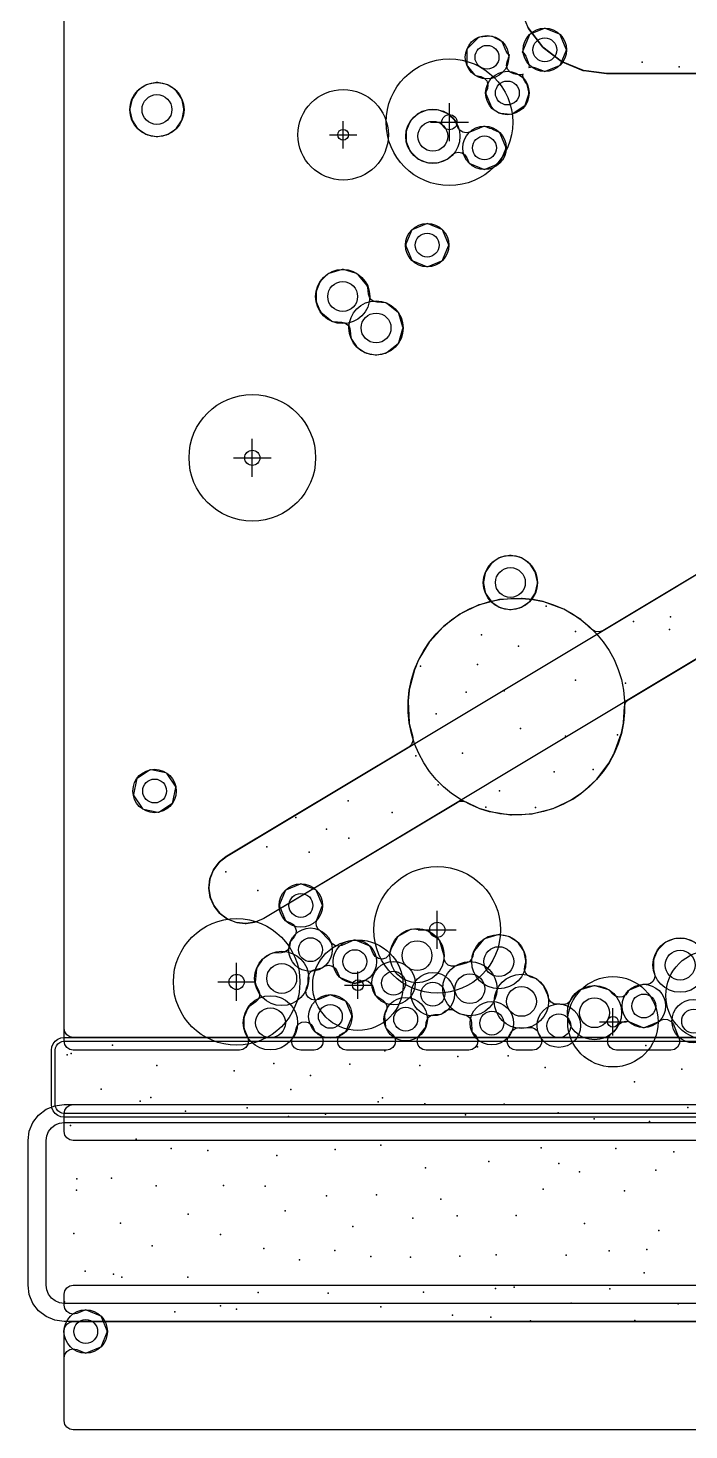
# Model space of a CAD drawing. Header units: metres. Extents: x -2 to 202, y -2 to 140.
# Drawn here: x -2 to 34.5, y 0 to 77.5 of the extents above; entities that cross this region are included whole.
import ezdxf

# ---------------------------------------------------------------- set-up
doc = ezdxf.new("R2010")
doc.units = ezdxf.units.M
for name, color, linetype in [('AI_GREENING_ALLOWED_ZONE', 4, 'Continuous'), ('AI_GREENING_EXCLUSIONS', 1, 'Continuous'), ('AI_GREENING_LAWN', 82, 'Continuous'), ('AI_GREENING_REJECTED', 6, 'Continuous'), ('AI_GREENING_SHRUBS', 92, 'Continuous'), ('AI_GREENING_TREES', 3, 'Continuous')]:
    doc.layers.add(name, color=color, linetype=linetype)

# ---------------------------------------------------------------- blocks, each defined once
blk = doc.blocks.new('AI_TREE')
for p, q in [((0, -0.3), (0, 0.3)), ((-0.3, 0), (0.3, 0))]:
    blk.add_line(p, q)
for radius in [1, 0.12]:
    blk.add_circle((0, 0), radius)
blk = doc.blocks.new('AI_SHRUB')
for radius in [1, 0.55]:
    blk.add_circle((0, 0), radius)

msp = doc.modelspace()

# ---------------------------------------------------------------- linework, layer by layer
at = {"layer": 'AI_GREENING_ALLOWED_ZONE'}
for points in [[(147.5, 21.7), (0.5, 21.7), (0.309, 21.738), (0.146, 21.846), (0.038, 22.009), (0, 22.2), (0, 139.5), (0, 139.5), (0.038, 139.691), (0.146, 139.854), (0.309, 139.962), (0.5, 140), (199.5, 140)], [(25.657, 77.53), (25.69, 77.474), (26.445, 76.49), (26.49, 76.445), (27.474, 75.69), (27.53, 75.657), (28.676, 75.183), (28.738, 75.166), (29.984, 75.002), (30.016, 75), (89.984, 75), (90.016, 75.002), (91.262, 75.166), (91.324, 75.183), (92.47, 75.657), (92.526, 75.69), (93.51, 76.445), (93.555, 76.49), (94.31, 77.474), (94.343, 77.53)], [(58.953, 61.704), (29.776, 44.198), (29.575, 44.13), (29.364, 44.151), (29.181, 44.258), (28.605, 44.785), (28.566, 44.814), (27.62, 45.388), (27.576, 45.409), (26.512, 45.798), (26.476, 45.808), (25.918, 45.921), (25.893, 45.925), (25.32, 45.983), (25.282, 45.984), (24.119, 45.925), (24.07, 45.918), (22.967, 45.635), (22.921, 45.619), (21.913, 45.135), (21.872, 45.11), (20.989, 44.45), (20.953, 44.418), (20.214, 43.604), (20.186, 43.566), (19.609, 42.614), (19.592, 42.582), (19.378, 42.074), (19.366, 42.039), (19.081, 40.924), (19.074, 40.887), (19.017, 40.32), (19.016, 40.282), (19.075, 39.119), (19.082, 39.07), (19.275, 38.314), (19.283, 38.102), (19.203, 37.906), (19.048, 37.761), (8.985, 31.723), (8.958, 31.705), (8.588, 31.411), (8.543, 31.364), (8.271, 30.997), (8.239, 30.94), (8.072, 30.516), (8.056, 30.453), (8.004, 29.999), (8.005, 29.934), (8.072, 29.482), (8.09, 29.42), (8.272, 29.001), (8.305, 28.945), (8.589, 28.588), (8.636, 28.543), (9.003, 28.271), (9.06, 28.239), (9.484, 28.072), (9.547, 28.056), (10.001, 28.004), (10.066, 28.005), (10.518, 28.072), (10.58, 28.09), (11.014, 28.278), (11.043, 28.293), (21.726, 34.703), (21.878, 34.763), (22.041, 34.771), (22.198, 34.726), (22.927, 34.378), (22.96, 34.365), (23.488, 34.201), (23.525, 34.193), (24.674, 34.019), (24.724, 34.016), (25.881, 34.075), (25.93, 34.082), (27.033, 34.365), (27.079, 34.381), (28.092, 34.868), (28.124, 34.886), (28.572, 35.188), (28.6, 35.21), (29.418, 35.953), (29.45, 35.989), (30.113, 36.877), (30.133, 36.907), (30.392, 37.385), (30.407, 37.418), (30.798, 38.488), (30.798, 38.488), (30.808, 38.524), (30.92, 39.076), (30.925, 39.113), (30.971, 39.993), (31.042, 40.224), (31.213, 40.395), (60.658, 58.062)]]:
    msp.add_lwpolyline(points, dxfattribs=at)
msp.add_lwpolyline([(200, 0.5), (199.962, 0.309), (199.854, 0.146), (199.691, 0.038), (199.5, 0), (0.5, 0), (0.309, 0.038), (0.146, 0.146), (0.038, 0.309), (0, 0.5), (0, 5.5), (0.038, 5.691), (0.146, 5.854), (0.309, 5.962), (0.5, 6), (199.5, 6), (199.691, 5.962), (199.854, 5.854), (199.962, 5.691), (200, 5.5), (200, 0.5)], close=True, dxfattribs=at)
at = {"layer": 'AI_GREENING_EXCLUSIONS'}
for points in [[(94.83, 78.706), (94.33, 77.5), (93.536, 76.464), (92.5, 75.67), (91.294, 75.17), (90, 75), (30, 75), (28.706, 75.17), (27.5, 75.67), (26.464, 76.464), (25.67, 77.5), (25.17, 78.706)], [(110.392, 68.039), (60.732, 58.107), (11.029, 28.285), (10.55, 28.077), (10.034, 28), (9.515, 28.06), (9.029, 28.251), (8.61, 28.562), (8.285, 28.971), (8.077, 29.45), (8, 29.966), (8.06, 30.485), (8.251, 30.971), (8.562, 31.39), (8.971, 31.715), (58.971, 61.715), (58.971, 61.715), (59.608, 61.961), (109.608, 71.961)], [(200, 17.3), (0, 17.3), (-0.181, 17.324), (-0.35, 17.394), (-0.495, 17.505), (-0.606, 17.65), (-0.676, 17.819), (-0.7, 18), (-0.7, 18), (-0.7, 21), (-0.676, 21.181), (-0.606, 21.35), (-0.495, 21.495), (-0.35, 21.606), (-0.181, 21.676), (0, 21.7), (200, 21.7)], [(200, 17.5), (0, 17.5), (-0.129, 17.517), (-0.25, 17.567), (-0.354, 17.646), (-0.433, 17.75), (-0.483, 17.871), (-0.5, 18), (-0.5, 18), (-0.5, 21), (-0.483, 21.129), (-0.433, 21.25), (-0.354, 21.354), (-0.25, 21.433), (-0.129, 21.483), (0, 21.5), (200, 21.5)], [(200, 6), (0, 6), (-0.518, 6.068), (-1, 6.268), (-1.414, 6.586), (-1.732, 7), (-1.932, 7.482), (-2, 8), (-2, 8), (-2, 16), (-1.932, 16.518), (-1.732, 17), (-1.414, 17.414), (-1, 17.732), (-0.518, 17.932), (0, 18), (200, 18)], [(200, 7), (0, 7), (-0.259, 7.034), (-0.5, 7.134), (-0.707, 7.293), (-0.866, 7.5), (-0.966, 7.741), (-1, 8), (-1, 8), (-1, 16), (-0.966, 16.259), (-0.866, 16.5), (-0.707, 16.707), (-0.5, 16.866), (-0.259, 16.966), (0, 17), (200, 17)]]:
    msp.add_lwpolyline(points, dxfattribs=at)
msp.add_lwpolyline([(30.924, 39.094), (30.804, 38.506), (30.629, 37.943), (30.401, 37.401), (30.124, 36.892), (29.802, 36.413), (29.435, 35.969), (29.031, 35.565), (28.587, 35.198), (28.108, 34.876), (27.599, 34.599), (27.057, 34.371), (26.494, 34.196), (25.906, 34.076), (25.301, 34.015), (24.699, 34.015), (24.094, 34.076), (23.506, 34.196), (22.943, 34.371), (22.401, 34.599), (21.892, 34.876), (21.413, 35.198), (20.969, 35.565), (20.565, 35.969), (20.198, 36.413), (19.876, 36.892), (19.599, 37.401), (19.371, 37.943), (19.196, 38.506), (19.076, 39.094), (19.015, 39.699), (19.015, 40.301), (19.076, 40.906), (19.196, 41.494), (19.371, 42.057), (19.599, 42.599), (19.876, 43.108), (20.198, 43.587), (20.565, 44.031), (20.969, 44.435), (21.413, 44.802), (21.892, 45.124), (22.401, 45.401), (22.943, 45.629), (23.506, 45.804), (24.094, 45.924), (24.699, 45.985), (25.301, 45.985), (25.906, 45.924), (26.494, 45.804), (27.057, 45.629), (27.599, 45.401), (28.108, 45.124), (28.587, 44.802), (29.031, 44.435), (29.435, 44.031), (29.802, 43.587), (30.124, 43.108), (30.401, 42.599), (30.629, 42.057), (30.804, 41.494), (30.924, 40.906), (30.985, 40.301), (30.985, 39.699), (30.924, 39.094)], close=True, dxfattribs=at)
at = {"layer": 'AI_GREENING_LAWN'}
for points in [[(34.842, 26.972), (34.392, 27.158), (34.297, 27.177), (33.811, 27.177), (33.716, 27.158), (33.266, 26.972), (33.186, 26.918), (32.842, 26.574), (32.788, 26.494), (32.602, 26.044), (32.583, 25.949), (32.583, 25.463), (32.602, 25.368), (32.625, 25.311), (32.663, 25.136), (32.637, 24.959), (32.55, 24.803), (32.413, 24.687), (32.245, 24.627), (32.066, 24.63), (32.044, 24.634), (31.999, 24.625), (31.241, 24.311), (31.203, 24.285), (31.177, 24.247), (31.173, 24.238), (31.058, 24.068), (30.884, 23.96), (30.682, 23.93), (30.484, 23.983), (30.324, 24.112), (30.177, 24.291), (30.151, 24.315), (30.118, 24.33), (29.356, 24.562), (29.32, 24.567), (29.285, 24.562), (28.546, 24.338), (28.443, 24.276), (28.107, 23.94), (28.054, 23.862), (28.035, 23.817), (27.94, 23.671), (27.8, 23.567), (27.633, 23.518), (27.459, 23.528), (27.407, 23.541), (27.25, 23.538), (27.078, 23.565), (26.926, 23.649), (26.812, 23.78), (26.75, 23.942), (26.732, 24.037), (26.546, 24.486), (26.492, 24.566), (26.155, 24.903), (26.056, 24.964), (25.796, 25.047), (25.631, 25.137), (25.511, 25.283), (25.453, 25.462), (25.465, 25.65), (25.516, 25.844), (25.52, 25.955), (25.426, 26.425), (25.389, 26.514), (25.119, 26.919), (25.05, 26.987), (24.646, 27.258), (24.556, 27.295), (24.091, 27.387), (23.972, 27.381), (23.233, 27.157), (23.2, 27.142), (23.174, 27.118), (22.684, 26.521), (22.633, 26.412), (22.592, 26.2), (22.523, 26.027), (22.395, 25.891), (22.227, 25.811), (21.617, 25.653), (21.417, 25.642), (21.229, 25.711), (21.083, 25.849), (21.002, 26.032), (21.001, 26.224), (20.995, 26.268), (20.765, 27.027), (20.749, 27.06), (20.725, 27.086), (20.138, 27.568), (20.007, 27.622), (19.288, 27.693), (19.149, 27.666), (18.479, 27.307), (18.45, 27.286), (18.429, 27.257), (18.066, 26.579), (18.028, 26.42), (17.939, 26.232), (17.781, 26.097), (17.581, 26.037), (17.375, 26.064), (17.198, 26.173), (17.08, 26.344), (16.933, 26.699), (16.907, 26.737), (16.869, 26.763), (16.111, 27.077), (16.066, 27.086), (16.02, 27.077), (15.343, 26.797), (15.177, 26.759), (15.007, 26.78), (14.854, 26.857), (14.736, 26.981), (14.689, 27.052), (14.074, 27.667), (14.077, 27.67), (14.043, 27.697), (13.951, 27.855), (13.922, 28.036), (13.96, 28.215), (14.269, 28.96), (14.278, 29.006), (14.269, 29.051), (13.955, 29.809), (13.929, 29.848), (13.891, 29.873), (13.133, 30.187), (13.088, 30.196), (13.042, 30.187), (12.285, 29.873), (12.246, 29.848), (12.22, 29.809), (11.907, 29.051), (11.898, 29.006), (11.907, 28.96), (12.22, 28.203), (12.246, 28.164), (12.285, 28.139), (12.514, 28.044), (12.669, 27.942), (12.777, 27.791), (12.822, 27.611), (12.798, 27.427), (12.709, 27.264), (12.551, 27.072), (12.498, 26.947), (12.482, 26.821), (12.431, 26.655), (12.326, 26.517), (12.181, 26.422), (12.012, 26.383), (11.52, 26.357), (11.396, 26.316), (11.007, 26.056), (10.938, 25.988), (10.675, 25.593), (10.634, 25.481), (10.562, 24.748), (10.589, 24.611), (10.745, 24.313), (10.798, 24.146), (10.789, 23.97), (10.721, 23.808), (10.601, 23.68), (10.21, 23.389), (10.13, 23.286), (9.951, 22.853), (9.932, 22.758), (9.932, 22.271), (9.951, 22.177), (10.152, 21.691), (10.19, 21.5), (10.152, 21.309), (10.043, 21.146), (9.881, 21.038), (9.69, 21), (0.5, 21), (0.309, 21.038), (0.146, 21.146), (0.038, 21.309), (0, 21.5), (0, 89.442)], [(60.882, 0), (0.5, 0), (0.309, 0.038), (0.146, 0.146), (0.038, 0.309), (0, 0.5), (0, 3.989), (0.038, 4.18), (0.146, 4.342), (0.309, 4.451), (0.5, 4.489), (0.691, 4.451), (1.143, 4.264), (1.188, 4.255), (1.188, 4.255), (1.234, 4.264), (1.991, 4.577), (2.03, 4.603), (2.056, 4.642), (2.369, 5.399), (2.379, 5.445), (2.369, 5.49), (2.056, 6.248), (2.03, 6.286), (1.991, 6.312), (1.234, 6.626), (1.188, 6.635), (1.143, 6.626), (0.691, 6.439), (0.5, 6.401), (0.309, 6.439), (0.146, 6.547), (0.038, 6.71), (0, 6.901), (0, 7.5), (0.038, 7.691), (0.146, 7.854), (0.309, 7.962), (0.5, 8), (199.5, 8)]]:
    msp.add_lwpolyline(points, dxfattribs=at)
for points in [[(25.571, 74.438), (25.478, 74.551), (25.388, 74.717), (25.366, 74.904), (25.385, 74.977), (25.28, 74.939), (25.101, 74.942), (24.852, 74.992), (24.654, 75.079), (24.511, 75.242), (24.45, 75.45), (24.483, 75.663), (24.56, 75.861), (24.562, 75.872), (24.622, 76.03), (24.535, 76.094), (24.436, 76.246), (24.242, 76.715), (24.22, 76.749), (24.188, 76.775), (23.677, 77.048), (23.538, 77.076), (22.961, 77.019), (22.921, 77.008), (22.888, 76.984), (22.303, 76.4), (22.278, 76.361), (22.269, 76.316), (22.269, 75.49), (22.276, 75.449), (22.296, 75.413), (22.683, 74.941), (22.714, 74.915), (22.753, 74.9), (23.027, 74.845), (23.225, 74.758), (23.368, 74.595), (23.428, 74.388), (23.396, 74.174), (23.319, 73.976), (23.311, 73.931), (23.32, 73.887), (23.625, 73.151), (23.715, 73.042), (24.007, 72.846), (24.021, 72.832), (24.092, 72.821), (24.104, 72.817), (24.693, 72.759), (24.734, 72.762), (24.771, 72.778), (25.463, 73.241), (25.493, 73.269), (25.512, 73.306), (25.684, 73.872), (25.689, 73.992), (25.622, 74.33), (25.571, 74.438)], [(27.377, 75.449), (27.416, 75.474), (27.442, 75.513), (27.755, 76.27), (27.764, 76.316), (27.755, 76.361), (27.442, 77.119), (27.416, 77.157), (27.377, 77.183), (26.62, 77.497), (26.574, 77.506), (26.529, 77.497), (25.771, 77.183), (25.733, 77.157), (25.707, 77.119), (25.393, 76.361), (25.389, 76.34), (25.329, 76.19), (25.416, 76.127), (25.516, 75.974), (25.661, 75.624), (25.699, 75.449), (25.681, 75.333), (25.686, 75.336), (25.872, 75.369), (26.056, 75.331), (26.529, 75.135), (26.574, 75.126), (26.62, 75.135), (27.377, 75.449)], [(6.215, 74.034), (6.146, 74.102), (5.742, 74.373), (5.652, 74.41), (5.175, 74.505), (5.078, 74.505), (4.601, 74.41), (4.512, 74.373), (4.107, 74.102), (4.039, 74.034), (3.768, 73.629), (3.731, 73.54), (3.636, 73.063), (3.636, 72.966), (3.731, 72.489), (3.768, 72.399), (4.039, 71.995), (4.107, 71.926), (4.512, 71.656), (4.601, 71.619), (5.078, 71.524), (5.175, 71.524), (5.652, 71.619), (5.742, 71.656), (6.146, 71.926), (6.215, 71.995), (6.485, 72.399), (6.522, 72.489), (6.617, 72.966), (6.617, 73.063), (6.522, 73.54), (6.485, 73.629), (6.215, 74.034)], [(22.43, 70.027), (23.188, 69.714), (23.233, 69.705), (23.279, 69.714), (24.036, 70.027), (24.075, 70.053), (24.101, 70.092), (24.415, 70.849), (24.424, 70.895), (24.415, 70.94), (24.101, 71.698), (24.075, 71.736), (24.036, 71.762), (23.732, 71.888), (23.639, 71.95), (23.538, 71.969), (23.279, 72.076), (23.233, 72.085), (23.188, 72.076), (22.425, 71.76), (22.233, 71.722), (22.042, 71.76), (21.88, 71.868), (21.771, 72.03), (21.649, 72.326), (21.595, 72.406), (21.251, 72.75), (21.171, 72.804), (20.721, 72.99), (20.626, 73.009), (20.139, 73.009), (20.045, 72.99), (19.595, 72.804), (19.515, 72.75), (19.17, 72.406), (19.117, 72.326), (18.93, 71.876), (18.912, 71.781), (18.912, 71.294), (18.93, 71.2), (19.117, 70.75), (19.17, 70.67), (19.515, 70.325), (19.595, 70.272), (20.045, 70.086), (20.139, 70.067), (20.626, 70.067), (20.721, 70.086), (21.171, 70.272), (21.251, 70.325), (21.442, 70.516), (21.604, 70.625), (21.795, 70.663), (21.987, 70.625), (22.149, 70.516), (22.257, 70.354), (22.366, 70.092), (22.392, 70.053), (22.43, 70.027)], [(20.117, 66.702), (20.071, 66.711), (20.026, 66.702), (19.268, 66.388), (19.23, 66.363), (19.204, 66.324), (18.89, 65.567), (18.881, 65.521), (18.89, 65.476), (19.204, 64.718), (19.23, 64.679), (19.268, 64.654), (20.026, 64.34), (20.071, 64.331), (20.117, 64.34), (20.874, 64.654), (20.913, 64.679), (20.939, 64.718), (21.253, 65.476), (21.262, 65.521), (21.253, 65.567), (20.939, 66.324), (20.913, 66.363), (20.874, 66.388), (20.117, 66.702)], [(18.461, 61.794), (17.846, 62.299), (17.814, 62.318), (17.777, 62.326), (17.293, 62.357), (17.122, 62.399), (16.977, 62.496), (16.875, 62.638), (16.827, 62.807), (16.791, 63.176), (16.736, 63.307), (16.278, 63.865), (16.16, 63.944), (15.433, 64.165), (15.398, 64.17), (15.362, 64.165), (14.623, 63.941), (14.521, 63.879), (14.185, 63.544), (14.131, 63.463), (13.945, 63.014), (13.926, 62.919), (13.926, 62.432), (13.945, 62.337), (14.127, 61.899), (14.198, 61.803), (14.793, 61.314), (14.826, 61.295), (14.862, 61.287), (15.347, 61.256), (15.517, 61.214), (15.662, 61.117), (15.765, 60.975), (15.813, 60.806), (15.85, 60.425), (15.891, 60.312), (16.154, 59.918), (16.222, 59.85), (16.627, 59.579), (16.716, 59.542), (17.194, 59.447), (17.29, 59.447), (17.756, 59.54), (17.864, 59.591), (18.461, 60.081), (18.485, 60.107), (18.5, 60.14), (18.731, 60.902), (18.737, 60.938), (18.731, 60.973), (18.5, 61.736), (18.485, 61.768), (18.461, 61.794)], [(25.758, 47.879), (25.689, 47.947), (25.285, 48.218), (25.195, 48.255), (24.718, 48.35), (24.621, 48.35), (24.144, 48.255), (24.055, 48.218), (23.65, 47.947), (23.582, 47.879), (23.311, 47.474), (23.274, 47.385), (23.179, 46.908), (23.179, 46.811), (23.274, 46.334), (23.311, 46.244), (23.582, 45.84), (23.65, 45.771), (24.055, 45.501), (24.144, 45.464), (24.621, 45.369), (24.718, 45.369), (25.195, 45.464), (25.285, 45.501), (25.689, 45.771), (25.758, 45.84), (26.028, 46.244), (26.065, 46.334), (26.16, 46.811), (26.16, 46.908), (26.065, 47.385), (26.028, 47.474), (25.758, 47.879)], [(4.812, 36.5), (4.766, 36.5), (4.723, 36.482), (4.041, 36.027), (4.009, 35.994), (3.991, 35.951), (3.831, 35.147), (3.831, 35.101), (3.849, 35.058), (4.304, 34.376), (4.337, 34.343), (4.38, 34.325), (5.184, 34.165), (5.23, 34.165), (5.273, 34.183), (5.955, 34.639), (5.988, 34.671), (6.006, 34.714), (6.166, 35.519), (6.166, 35.565), (6.148, 35.608), (5.692, 36.29), (5.66, 36.322), (5.617, 36.34), (4.812, 36.5)], [(15.147, 21.691), (15.255, 21.854), (15.417, 21.962), (15.518, 22.004), (15.556, 22.029), (15.582, 22.068), (15.896, 22.825), (15.905, 22.871), (15.896, 22.916), (15.582, 23.674), (15.556, 23.713), (15.518, 23.738), (14.76, 24.052), (14.715, 24.061), (14.669, 24.052), (14.058, 23.799), (13.867, 23.761), (13.676, 23.799), (13.513, 23.907), (13.405, 24.07), (13.367, 24.261), (13.405, 24.452), (13.476, 24.624), (13.495, 24.731), (13.484, 24.955), (13.505, 25.127), (13.585, 25.281), (13.712, 25.399), (13.872, 25.466), (14.242, 25.551), (14.278, 25.566), (14.285, 25.572), (14.448, 25.667), (14.634, 25.695), (14.818, 25.652), (14.973, 25.545), (15.076, 25.387), (15.198, 25.093), (15.224, 25.054), (15.263, 25.029), (16.02, 24.715), (16.066, 24.706), (16.111, 24.715), (16.392, 24.831), (16.595, 24.869), (16.797, 24.821), (16.961, 24.696), (17.061, 24.514), (17.194, 24.078), (17.213, 24.041), (17.243, 24.012), (17.618, 23.769), (17.75, 23.644), (17.829, 23.479), (17.843, 23.296), (17.79, 23.121), (17.736, 23.015), (17.71, 22.879), (17.767, 22.301), (17.778, 22.261), (17.802, 22.227), (18.176, 21.854), (18.284, 21.691), (18.322, 21.5), (18.284, 21.309), (18.176, 21.146), (18.013, 21.038), (17.822, 21), (15.609, 21), (15.417, 21.038), (15.255, 21.146), (15.147, 21.309), (15.109, 21.5), (15.147, 21.691)], [(12.575, 21.467), (12.598, 21.653), (12.687, 21.817), (12.742, 21.884), (12.796, 22.015), (12.807, 22.122), (12.86, 22.302), (12.976, 22.45), (13.139, 22.545), (13.325, 22.573), (13.508, 22.529), (13.663, 22.422), (13.766, 22.264), (13.847, 22.068), (13.873, 22.029), (13.912, 22.004), (14.012, 21.962), (14.174, 21.854), (14.283, 21.691), (14.321, 21.5), (14.283, 21.309), (14.174, 21.146), (14.012, 21.038), (13.821, 21), (13.074, 21), (12.89, 21.035), (12.732, 21.135), (12.622, 21.286), (12.575, 21.467)], [(19.538, 21.653), (19.627, 21.817), (19.965, 22.229), (19.984, 22.26), (19.992, 22.295), (20.015, 22.523), (20.063, 22.693), (20.167, 22.836), (20.315, 22.933), (20.487, 22.973), (20.806, 22.989), (20.842, 22.997), (20.875, 23.015), (21.046, 23.15), (21.236, 23.242), (21.447, 23.248), (21.642, 23.165), (21.81, 23.047), (21.913, 23.006), (22.104, 22.975), (22.268, 22.918), (22.403, 22.809), (22.492, 22.66), (22.525, 22.49), (22.532, 22.088), (22.541, 22.043), (22.567, 22.006), (22.719, 21.854), (22.827, 21.691), (22.865, 21.5), (22.827, 21.309), (22.719, 21.146), (22.557, 21.038), (22.365, 21), (20.014, 21), (19.83, 21.035), (19.672, 21.135), (19.562, 21.286), (19.515, 21.467), (19.538, 21.653)], [(30.182, 21.854), (30.533, 22.204), (30.586, 22.285), (30.594, 22.303), (30.703, 22.465), (30.865, 22.574), (31.056, 22.612), (31.247, 22.574), (31.999, 22.263), (32.044, 22.254), (32.09, 22.263), (32.847, 22.576), (32.94, 22.639), (33.145, 22.717), (33.363, 22.701), (33.554, 22.593), (33.68, 22.414), (33.933, 21.804), (33.95, 21.778), (34.028, 21.578), (34.016, 21.364), (33.915, 21.175), (33.744, 21.046), (33.535, 21), (30.536, 21), (30.344, 21.038), (30.182, 21.146), (30.074, 21.309), (30.036, 21.5), (30.074, 21.691), (30.182, 21.854)], [(24.593, 21.796), (24.663, 21.89), (24.684, 21.942), (24.8, 22.114), (24.976, 22.224), (25.181, 22.253), (25.511, 22.231), (25.677, 22.26), (25.849, 22.261), (26.011, 22.203), (26.144, 22.093), (26.232, 21.944), (26.268, 21.849), (26.315, 21.778), (26.394, 21.578), (26.381, 21.364), (26.28, 21.175), (26.109, 21.046), (25.9, 21), (24.996, 21), (24.817, 21.033), (24.661, 21.129), (24.55, 21.274), (24.499, 21.45), (24.514, 21.632), (24.593, 21.796)], [(0.146, 17.854), (0.309, 17.962), (0.5, 18), (199.5, 18), (199.691, 17.962), (199.854, 17.854), (199.962, 17.691), (200, 17.5), (200, 16.5), (199.962, 16.309), (199.854, 16.146), (199.691, 16.038), (199.5, 16), (0.5, 16), (0.309, 16.038), (0.146, 16.146), (0.038, 16.309), (0, 16.5), (0, 17.5), (0.038, 17.691), (0.146, 17.854)]]:
    msp.add_lwpolyline(points, close=True, dxfattribs=at)
at = {"layer": 'AI_GREENING_REJECTED'}
for p in [(31.95, 75.64), (34, 75.37), (34, 75.37), (26.65, 45.55), (33.53, 44.97), (33.53, 44.97), (31.47, 44.71), (33.47, 44.27), (23.07, 43.97), (28.27, 44.16), (25.12, 43.34), (19.7, 42.24), (22.86, 42.32), (22.86, 42.32), (28.27, 41.46), (31.03, 41.3), (22.22, 40.8), (24.33, 40.88), (20.56, 39.6), (25.23, 38.79), (27.71, 38.36), (30.6, 38.44), (30.6, 38.44), (19.44, 37.27), (22.03, 37.42), (29.24, 36.53), (20.67, 35.68), (27.09, 36.4), (24.07, 35.34), (15.7, 34.79), (18.13, 34.14), (23.32, 34.43), (23.32, 34.43), (26.05, 34.42), (12.81, 33.86), (14.51, 33.23), (14.51, 33.23), (15.74, 32.73), (11.2, 32.25), (13.54, 31.95), (8.94, 30.86), (10.71, 29.83), (2.67, 21.27), (17.72, 20.97), (22.85, 21.19), (22.85, 21.19), (32.15, 21.26), (0.16, 20.74), (0.39, 20.81), (0.39, 20.81), (11.59, 20.26), (15.79, 20.22), (19.67, 20.16), (21.76, 20.66), (24.54, 20.68), (28.77, 20.63), (5.13, 20.15), (9.4, 19.85), (13.62, 19.61), (26.59, 20.05), (34.14, 19.95), (2.04, 18.85), (12.53, 18.82), (12.53, 18.82), (31.54, 19.25), (4.2, 18.18), (4.79, 18.39), (4.79, 18.39), (17.36, 18.15), (17.6, 18.37), (17.6, 18.37), (19.93, 18.04), (24.32, 18.02), (34.49, 17.84), (6.7, 17.62), (10.11, 17.81), (12.4, 17.34), (14.45, 17.47), (22.19, 17.42), (27.32, 17.53), (29.3, 17.2), (32.37, 17.06), (0.34, 16.84), (3.97, 16.08), (5.92, 15.57), (14.98, 15.51), (17.51, 15.74), (26.38, 15.6), (30.5, 15.56), (7.95, 15.45), (11.75, 15.18), (23.47, 14.84), (27.34, 14.74), (27.34, 14.74), (33.71, 15.38), (33.71, 15.38), (19.98, 14.49), (28.49, 14.28), (32.71, 14.37), (0.68, 13.26), (0.7, 13.88), (0.7, 13.88), (2.61, 13.93), (5.09, 13.5), (8.8, 13.52), (11.12, 13.49), (11.12, 13.49), (26.48, 13.31), (30.98, 13.23), (14.5, 12.95), (17.26, 13), (20.82, 12.77), (20.82, 12.77), (6.85, 11.93), (12.22, 12.11), (19.27, 11.72), (21.72, 11.84), (24.99, 11.85), (0.53, 10.86), (3.11, 11.43), (15.96, 11.26), (15.96, 11.26), (28.76, 11.41), (32.88, 11.03), (4.86, 10.19), (8.64, 10.8), (11.04, 10.03), (13.01, 9.41), (14.96, 9.93), (16.95, 9.6), (19.14, 9.55), (21.88, 9.61), (23.89, 9.68), (27.75, 9.67), (30.14, 9.91), (32.22, 9.97), (32.22, 9.97), (1.16, 8.79), (2.73, 8.62), (2.73, 8.62), (32.06, 8.69), (3.18, 8.44), (6.83, 8.44), (23.84, 7.82), (23.84, 7.82), (24.87, 7.9), (30.16, 7.8), (0.02, 7.09), (10.72, 7.6), (14.6, 7.57), (19.87, 7.62), (28.03, 7.02), (6.12, 6.53), (8.64, 6.87), (9.52, 6.68), (9.52, 6.68), (17.5, 6.81), (21.47, 6.35), (23.58, 6.24), (33.95, 6.97), (25.78, 6.04), (31.55, 6.06)]:
    msp.add_point(p, dxfattribs=at)

# ---------------------------------------------------------------- block references
at = {"layer": 'AI_GREENING_SHRUBS'}
for p, xscale, yscale in [((23.377, 75.906), 1.2, 1.2), ((26.574, 76.316), 1.2, 1.2), ((5.127, 73.014), 1.5, 1.5), ((24.501, 73.931), 1.2, 1.2), ((20.383, 71.538), 1.5, 1.5), ((23.233, 70.895), 1.2, 1.2), ((20.071, 65.521), 1.2, 1.2), ((15.398, 62.676), 1.5, 1.5), ((17.242, 60.938), 1.5, 1.5), ((24.67, 46.859), 1.5, 1.5), ((4.998, 35.333), 1.2, 1.2), ((13.088, 29.006), 1.2, 1.2), ((13.615, 26.558), 1.2, 1.2), ((19.507, 26.229), 1.5, 1.5), ((24.031, 25.899), 1.5, 1.5), ((34.054, 25.706), 1.5, 1.5), ((12.026, 24.968), 1.5, 1.5), ((16.066, 25.896), 1.2, 1.2), ((18.204, 24.703), 1.2, 1.2), ((22.431, 24.4), 1.5, 1.5), ((20.385, 24.1), 1.2, 1.2), ((25.28, 23.698), 1.5, 1.5), ((14.715, 22.871), 1.2, 1.2), ((29.32, 23.072), 1.5, 1.5), ((32.044, 23.444), 1.2, 1.2), ((11.403, 22.515), 1.5, 1.5), ((18.88, 22.717), 1.2, 1.2), ((23.641, 22.499), 1.2, 1.2), ((27.345, 22.355), 1.2, 1.2), ((34.8, 22.607), 1.2, 1.2), ((1.188, 5.445), 1.2, 1.2)]:
    msp.add_blockref('AI_SHRUB', p, dxfattribs=dict(at, xscale=xscale, yscale=yscale))
at = {"layer": 'AI_GREENING_TREES'}
for p, xscale, yscale in [((21.297, 72.315), 3.5, 3.5), ((15.422, 71.619), 2.5, 2.5), ((10.401, 53.758), 3.5, 3.5), ((20.628, 27.655), 3.5, 3.5), ((9.535, 24.774), 3.5, 3.5), ((16.24, 24.593), 2.5, 2.5), ((35.764, 24.024), 2.5, 2.5), ((30.338, 22.571), 2.5, 2.5)]:
    msp.add_blockref('AI_TREE', p, dxfattribs=dict(at, xscale=xscale, yscale=yscale))

doc.saveas('drawing.dxf')
